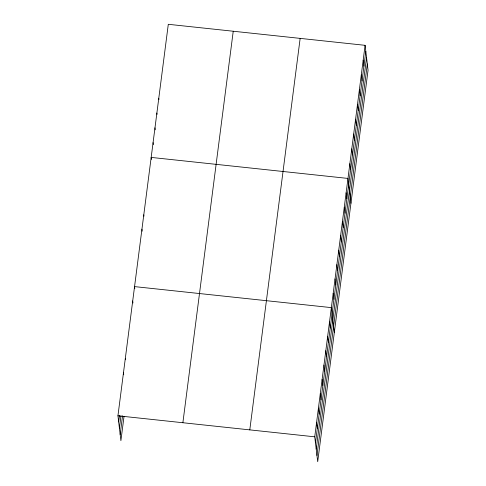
<?xml version="1.0" encoding="UTF-8"?>
<svg xmlns="http://www.w3.org/2000/svg" width="486" height="486" viewBox="0 0 486 486"><rect width="100%" height="100%" fill="white"/><g stroke="black" fill="none" stroke-linecap="round" stroke-linejoin="round"><path stroke-width="0.73" d="M124.045 416.277L120.905 440.68L117.94 415.797L168.296 24.3L365.095 45.319L368.06 70.203L317.704 461.7L314.74 436.817L365.095 45.319M118.663 421.878L119.495 415.421M119.404 428.081L120.971 415.882M120.164 434.478L122.563 415.816M182.882 422.735L233.237 31.238M249.792 429.885L300.154 38.382M315.463 442.898L365.818 51.395M316.204 449.1L366.559 57.603M316.963 455.497L367.319 63.994M117.94 415.797L314.74 436.817M363.194 60.112L363.917 66.187M361.292 74.899L362.015 80.98M359.385 89.691L360.114 95.766M357.483 104.478L358.212 110.559M355.582 119.27L356.305 125.345M353.68 134.057L354.403 140.138M351.779 148.85L352.502 154.925M349.877 163.642L350.6 169.717M350.941 203.312L347.976 178.429L151.176 157.409L151.413 159.438M346.129 192.784L346.852 198.865M344.282 207.139L345.005 213.214M342.436 221.495L343.159 227.57M340.589 235.85L341.312 241.925M338.742 250.205L339.465 256.28M336.895 264.56L337.618 270.635M335.048 278.915L335.771 284.99M333.202 293.271L333.925 299.346M334.319 332.503L331.355 307.626L134.555 286.606L134.798 288.629M329.508 321.981L330.231 328.056M327.661 336.336L328.384 342.411M325.814 350.692L326.543 356.767M323.968 365.047L324.697 371.122M322.121 379.402L322.85 385.477M320.274 393.757L321.003 399.832M318.427 408.112L319.156 414.187M316.586 422.462L317.309 428.543M158.782 98.251L158.946 99.6M156.881 113.038L157.045 114.392M154.979 127.83L155.222 129.853M153.078 142.623L153.321 144.646M143.789 214.83L143.947 216.179M141.942 229.185L142.185 231.208M132.708 300.962L132.951 302.985M125.327 358.382L125.485 359.731M123.48 372.738L123.717 374.761"/></g></svg>
